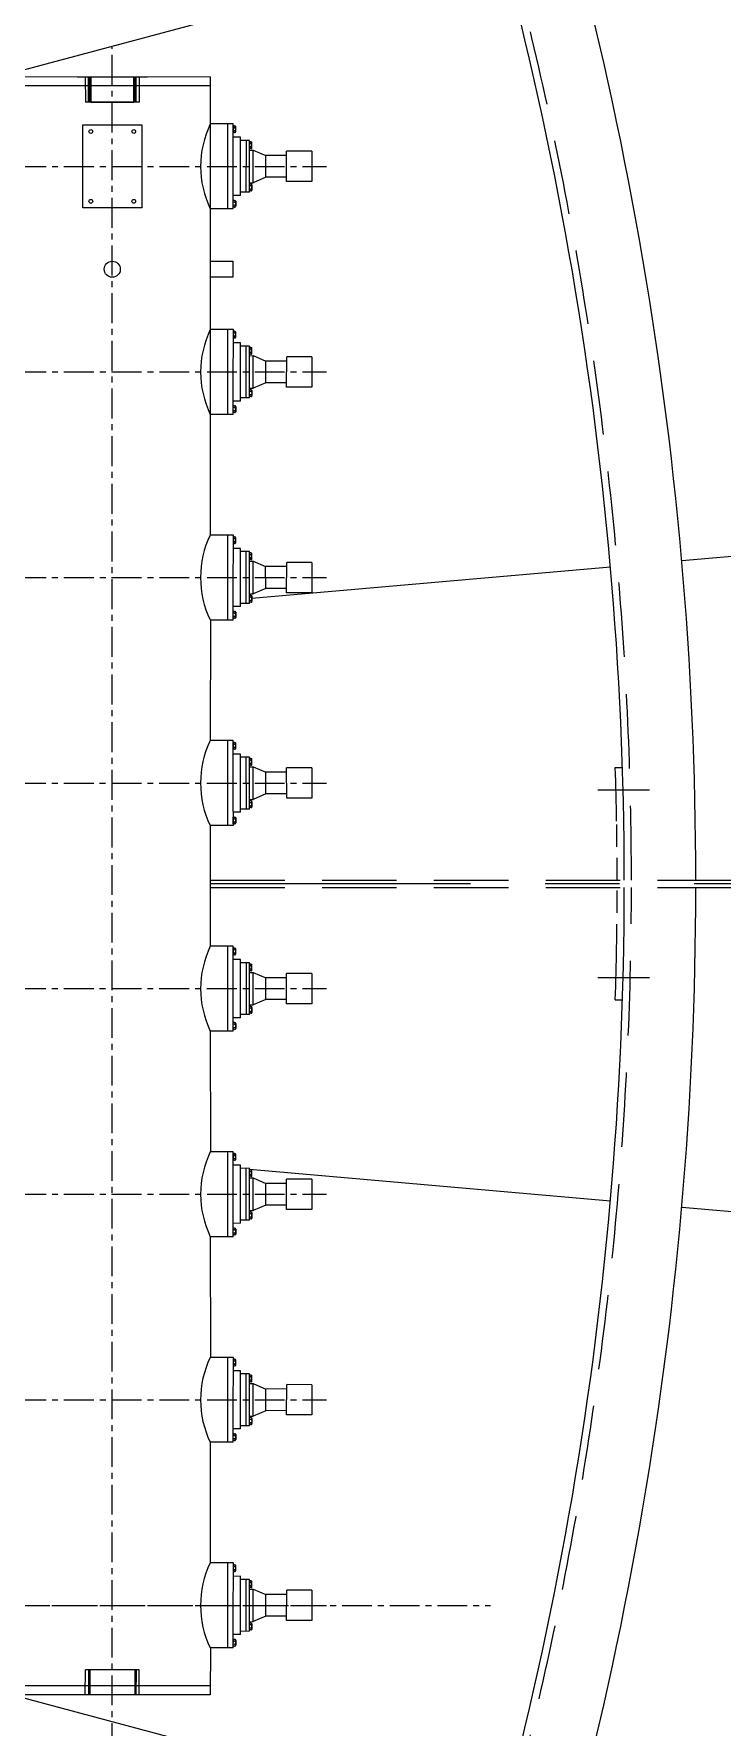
# Model space of a CAD drawing. Extents: x 0 to 39171, y 29931 to 57651.
# Drawn here: x 14813 to 15583, y 43607 to 45501 of the extents above; entities that cross this region are included whole.
import ezdxf

# ---------------------------------------------------------------- set-up
doc = ezdxf.new("R2010")
doc.units = 0
doc.header["$LTSCALE"] = 333.3
doc.header["$MEASUREMENT"] = 0
for name, pattern in [('CENTER', [2, 1.25, -0.25, 0.25, -0.25]), ('CENTRO', [2, 1.25, -0.25, 0.25, -0.25]), ('DASHDOT', [1, 0.5, -0.25, 0, -0.25]), ('HIDDEN', [0.375, 0.25, -0.125]), ('NASCOSTA', [0.375, 0.25, -0.125]), ('PHANTOM', [2.5, 1.25, -0.25, 0.25, -0.25, 0.25, -0.25]), ('TRATTEGGIO', [5.5, 4, -1.5])]:
    doc.linetypes.add(name, pattern=pattern)
doc.layers.get('0').update_dxf_attribs({"linetype": 'CONTINUOUS'})
for name, color, linetype in [('50', 6, 'CONTINUOUS'), ('70', 7, 'DASHDOT'), ('QUOTA', 7, 'CONTINUOUS')]:
    doc.layers.add(name, color=color, linetype=linetype)

# ---------------------------------------------------------------- blocks, each defined once
blk = doc.blocks.new('64F1')
at = {"color": 7, "linetype": 'Continuous'}
for p, q in [((-23808, 47594.3), (-23823.2, 47570.4)), ((-23808, 47594.3), (-23779.4, 47576.1)), ((-23779.4, 47576.1), (-23794.6, 47552.2)), ((-23819.1, 47567.8), (-23831.7, 47548.1)), ((-23794.6, 47552.2), (-23823.2, 47570.4)), ((-23798.6, 47554.8), (-23811.2, 47535)), ((-23881, 47536.5), (-23894.7, 47515.1)), ((-23826.9, 47502.1), (-23881, 47536.5)), ((-23878.6, 47536.6), (-23879.3, 47535.5)), ((-23879.3, 47535.5), (-23873, 47531.4)), ((-23878.6, 47536.6), (-23878.1, 47537.3)), ((-23877, 47535.6), (-23877.7, 47534.4)), ((-23872.3, 47534.3), (-23877, 47537.3)), ((-23877, 47535.6), (-23876.5, 47536.3)), ((-23873.8, 47533.6), (-23874.6, 47532.4)), ((-23873.8, 47533.6), (-23873.4, 47534.3)), ((-23872.3, 47532.6), (-23871.8, 47533.3)), ((-23864.1, 47535.2), (-23868.4, 47528.5)), ((-23809.2, 47500.3), (-23864.1, 47535.2)), ((-23855.7, 47541.9), (-23861.1, 47533.3)), ((-23808.7, 47507.7), (-23857.6, 47538.9)), ((-23806.8, 47510.7), (-23855.7, 47541.9)), ((-23853.7, 47542.2), (-23854.4, 47541)), ((-23854.4, 47541), (-23848.1, 47537)), ((-23853.7, 47542.2), (-23853.2, 47542.9)), ((-23852.1, 47541.2), (-23852.8, 47540)), ((-23847.4, 47539.8), (-23852.1, 47542.9)), ((-23852.1, 47541.2), (-23851.6, 47541.9)), ((-23848.9, 47539.2), (-23849.7, 47538)), ((-23848.9, 47539.2), (-23848.5, 47539.9)), ((-23847.4, 47538.2), (-23848.1, 47537)), ((-23847.4, 47538.2), (-23846.9, 47538.9)), ((-23846.6, 47536.1), (-23844.4, 47539.5)), ((-23844.4, 47539.5), (-23831.7, 47548.1)), ((-23813.6, 47520), (-23844.4, 47539.5)), ((-23811.2, 47535), (-23831.7, 47548.1)), ((-23811.2, 47535), (-23813.6, 47520)), ((-23873, 47524.4), (-23884.2, 47531.5)), ((-23872.3, 47532.6), (-23873, 47531.4)), ((-23804.1, 47480.4), (-23873, 47524.4)), ((-23815.8, 47516.5), (-23813.6, 47520)), ((-23813.6, 47516.7), (-23814.4, 47515.5)), ((-23808, 47511.5), (-23814.4, 47515.5)), ((-23813.6, 47516.7), (-23813.2, 47517.4)), ((-23812.1, 47515.7), (-23812.8, 47514.5)), ((-23812.1, 47517.3), (-23807.4, 47514.3)), ((-23812.1, 47515.7), (-23811.6, 47516.4)), ((-23808.9, 47513.7), (-23808.4, 47514.4)), ((-23800.9, 47485.5), (-23826.9, 47502.1)), ((-23809.2, 47500.3), (-23813.5, 47493.5)), ((-23806.8, 47510.7), (-23812.2, 47502.2)), ((-23808.9, 47513.7), (-23809.6, 47512.5)), ((-23807.3, 47512.6), (-23808, 47511.5)), ((-23807.3, 47512.6), (-23806.9, 47513.4)), ((-23800.9, 47485.5), (-23814.7, 47463.8)), ((-23808.2, 47491.7), (-23808.9, 47490.6)), ((-23802.6, 47486.6), (-23808.9, 47490.6)), ((-23808.2, 47491.7), (-23807.7, 47492.5)), ((-23806.6, 47490.7), (-23807.3, 47489.6)), ((-23806.6, 47492.4), (-23801.9, 47489.4)), ((-23806.6, 47490.7), (-23806.1, 47491.4)), ((-23803.4, 47488.7), (-23804.2, 47487.6)), ((-23803.4, 47488.7), (-23803, 47489.4)), ((-23801.9, 47487.7), (-23802.6, 47486.6)), ((-23801.9, 47487.7), (-23801.4, 47488.4)), ((-23614, 47470.7), (-23629.2, 47446.9)), ((-23614, 47470.7), (-23585.4, 47452.5)), ((-23625.2, 47444.3), (-23637.7, 47424.5)), ((-23600.6, 47428.6), (-23629.2, 47446.9)), ((-23585.4, 47452.5), (-23600.6, 47428.6)), ((-23659.7, 47418.6), (-23659.2, 47419.3)), ((-23653.4, 47416.3), (-23658.1, 47419.3)), ((-23650.4, 47416), (-23637.7, 47424.5)), ((-23617.2, 47411.5), (-23637.7, 47424.5)), ((-23604.7, 47431.2), (-23617.2, 47411.5)), ((-23687, 47413), (-23700.7, 47391.5)), ((-23679.1, 47400.8), (-23690.2, 47407.9)), ((-23632.9, 47378.5), (-23687, 47413)), ((-23684.6, 47413), (-23685.3, 47411.9)), ((-23685.3, 47411.9), (-23679, 47407.9)), ((-23684.6, 47413), (-23684.1, 47413.7)), ((-23683, 47412), (-23683.7, 47410.9)), ((-23678.3, 47410.7), (-23683, 47413.7)), ((-23683, 47412), (-23682.6, 47412.7)), ((-23679.8, 47410), (-23680.6, 47408.9)), ((-23679.8, 47410), (-23679.4, 47410.7)), ((-23610.1, 47356.9), (-23679.1, 47400.8)), ((-23678.3, 47409), (-23679, 47407.9)), ((-23678.3, 47409), (-23677.8, 47409.7)), ((-23670.1, 47411.6), (-23674.4, 47404.9)), ((-23615.2, 47376.7), (-23670.1, 47411.6)), ((-23661.7, 47418.3), (-23667.1, 47409.8)), ((-23614.7, 47384.1), (-23663.6, 47415.3)), ((-23612.8, 47387.1), (-23661.7, 47418.3)), ((-23659.7, 47418.6), (-23660.4, 47417.5)), ((-23660.4, 47417.5), (-23654.1, 47413.4)), ((-23658.1, 47417.6), (-23658.8, 47416.5)), ((-23658.1, 47417.6), (-23657.7, 47418.3)), ((-23655, 47415.6), (-23655.7, 47414.4)), ((-23655, 47415.6), (-23654.5, 47416.3)), ((-23653.4, 47414.6), (-23654.1, 47413.4)), ((-23653.4, 47414.6), (-23652.9, 47415.3)), ((-23652.6, 47412.5), (-23650.4, 47416)), ((-23619.6, 47396.4), (-23650.4, 47416)), ((-23617.2, 47411.5), (-23619.6, 47396.4)), ((-23621.9, 47392.9), (-23619.6, 47396.4)), ((-23619.7, 47393.1), (-23620.4, 47392)), ((-23614.1, 47387.9), (-23620.4, 47392)), ((-23619.7, 47393.1), (-23619.2, 47393.8)), ((-23618.1, 47392.1), (-23618.8, 47390.9)), ((-23612.8, 47387.1), (-23618.2, 47378.6)), ((-23618.1, 47393.8), (-23613.4, 47390.8)), ((-23618.1, 47392.1), (-23617.6, 47392.8)), ((-23614.9, 47390.1), (-23615.6, 47388.9)), ((-23614.9, 47390.1), (-23614.5, 47390.8)), ((-23613.3, 47389.1), (-23614.1, 47387.9)), ((-23613.3, 47389.1), (-23612.9, 47389.8)), ((-23606.9, 47361.9), (-23632.9, 47378.5)), ((-23615.2, 47376.7), (-23619.5, 47370)), ((-23614.2, 47368.2), (-23614.9, 47367)), ((-23608.6, 47363), (-23614.9, 47367)), ((-23614.2, 47368.2), (-23613.7, 47368.9)), ((-23612.6, 47367.2), (-23613.3, 47366)), ((-23612.7, 47368.8), (-23607.9, 47365.8)), ((-23612.6, 47367.2), (-23612.2, 47367.9)), ((-23609.5, 47365.1), (-23610.2, 47364)), ((-23609.5, 47365.1), (-23609, 47365.9)), ((-23607.9, 47364.1), (-23608.6, 47363)), ((-23607.9, 47364.1), (-23607.4, 47364.9)), ((-23606.9, 47361.9), (-23620.7, 47340.2)), ((-23420, 47347.1), (-23435.2, 47323.3)), ((-23420, 47347.1), (-23391.4, 47328.9)), ((-23391.4, 47328.9), (-23406.6, 47305)), ((-23431.2, 47320.7), (-23443.8, 47300.9)), ((-23406.6, 47305), (-23435.2, 47323.3)), ((-23410.7, 47307.6), (-23423.3, 47287.9)), ((-23493, 47289.4), (-23506.7, 47267.9)), ((-23439, 47254.9), (-23493, 47289.4)), ((-23490.6, 47289.4), (-23491.3, 47288.3)), ((-23491.3, 47288.3), (-23485, 47284.3)), ((-23490.6, 47289.4), (-23490.2, 47290.1)), ((-23489, 47288.4), (-23489.7, 47287.3)), ((-23484.3, 47287.1), (-23489.1, 47290.1)), ((-23489, 47288.4), (-23488.6, 47289.1)), ((-23485.9, 47286.4), (-23486.6, 47285.3)), ((-23485.9, 47286.4), (-23485.4, 47287.1)), ((-23476.1, 47288.1), (-23480.4, 47281.3)), ((-23421.2, 47253.1), (-23476.1, 47288.1)), ((-23467.7, 47294.7), (-23473.2, 47286.2)), ((-23420.7, 47260.5), (-23469.6, 47291.7)), ((-23418.8, 47263.5), (-23467.7, 47294.7)), ((-23465.7, 47295), (-23466.4, 47293.9)), ((-23466.4, 47293.9), (-23460.1, 47289.9)), ((-23465.7, 47295), (-23465.3, 47295.7)), ((-23464.1, 47294), (-23464.9, 47292.9)), ((-23459.4, 47292.7), (-23464.2, 47295.7)), ((-23464.1, 47294), (-23463.7, 47294.7)), ((-23461, 47292), (-23461.7, 47290.9)), ((-23461, 47292), (-23460.5, 47292.7)), ((-23459.4, 47291), (-23460.1, 47289.9)), ((-23459.4, 47291), (-23458.9, 47291.7)), ((-23458.6, 47288.9), (-23456.4, 47292.4)), ((-23456.4, 47292.4), (-23443.8, 47300.9)), ((-23425.7, 47272.8), (-23456.4, 47292.4)), ((-23423.3, 47287.9), (-23443.8, 47300.9)), ((-23423.3, 47287.9), (-23425.7, 47272.8)), ((-23485.1, 47277.2), (-23496.3, 47284.3)), ((-23416.1, 47233.3), (-23485.1, 47277.2)), ((-23484.3, 47285.4), (-23485, 47284.3)), ((-23484.3, 47285.4), (-23483.8, 47286.1)), ((-23427.9, 47269.3), (-23425.7, 47272.8)), ((-23425.7, 47269.5), (-23426.4, 47268.4)), ((-23420.1, 47264.4), (-23426.4, 47268.4)), ((-23425.7, 47269.5), (-23425.2, 47270.2)), ((-23424.1, 47268.5), (-23424.8, 47267.4)), ((-23424.1, 47270.2), (-23419.4, 47267.2)), ((-23424.1, 47268.5), (-23423.6, 47269.2)), ((-23412.9, 47238.3), (-23439, 47254.9)), ((-23421.2, 47253.1), (-23425.5, 47246.4)), ((-23418.8, 47263.5), (-23424.2, 47255)), ((-23420.9, 47266.5), (-23421.7, 47265.4)), ((-23420.9, 47266.5), (-23420.5, 47267.2)), ((-23419.4, 47265.5), (-23420.1, 47264.4)), ((-23419.4, 47265.5), (-23418.9, 47266.2)), ((-23412.9, 47238.3), (-23426.7, 47216.6)), ((-23420.2, 47244.6), (-23420.9, 47243.4)), ((-23414.6, 47239.4), (-23420.9, 47243.4)), ((-23420.2, 47244.6), (-23419.8, 47245.3)), ((-23418.6, 47243.6), (-23419.4, 47242.4)), ((-23418.7, 47245.3), (-23413.9, 47242.2)), ((-23418.6, 47243.6), (-23418.2, 47244.3)), ((-23415.5, 47241.6), (-23416.2, 47240.4)), ((-23415.5, 47241.6), (-23415, 47242.3)), ((-23413.9, 47240.6), (-23414.6, 47239.4)), ((-23413.9, 47240.6), (-23413.4, 47241.3)), ((-23226.1, 47223.6), (-23241.3, 47199.7)), ((-23226.1, 47223.6), (-23197.4, 47205.3)), ((-23237.2, 47197.1), (-23249.8, 47177.4)), ((-23212.6, 47181.5), (-23241.3, 47199.7)), ((-23197.4, 47205.3), (-23212.6, 47181.5)), ((-23262.4, 47168.8), (-23249.8, 47177.4)), ((-23229.3, 47164.3), (-23249.8, 47177.4)), ((-23216.7, 47184), (-23229.3, 47164.3)), ((-23299.1, 47165.8), (-23312.7, 47144.4)), ((-23291.1, 47153.6), (-23302.3, 47160.7)), ((-23245, 47131.3), (-23299.1, 47165.8)), ((-23296.6, 47165.9), (-23297.3, 47164.7)), ((-23297.3, 47164.7), (-23291, 47160.7)), ((-23296.6, 47165.9), (-23296.2, 47166.6)), ((-23295, 47164.8), (-23295.8, 47163.7)), ((-23290.3, 47163.5), (-23295.1, 47166.5)), ((-23295, 47164.8), (-23294.6, 47165.6)), ((-23291.9, 47162.8), (-23292.6, 47161.7)), ((-23291.9, 47162.8), (-23291.4, 47163.5)), ((-23290.3, 47161.8), (-23291, 47160.7)), ((-23290.3, 47161.8), (-23289.9, 47162.5)), ((-23282.1, 47164.5), (-23286.4, 47157.8)), ((-23227.3, 47129.5), (-23282.1, 47164.5)), ((-23273.7, 47171.1), (-23279.2, 47162.6)), ((-23226.7, 47137), (-23275.6, 47168.1)), ((-23224.8, 47139.9), (-23273.7, 47171.1)), ((-23271.7, 47171.4), (-23272.4, 47170.3)), ((-23272.4, 47170.3), (-23266.1, 47166.3)), ((-23271.7, 47171.4), (-23271.3, 47172.1)), ((-23270.1, 47170.4), (-23270.9, 47169.3)), ((-23265.4, 47169.1), (-23270.2, 47172.1)), ((-23270.1, 47170.4), (-23269.7, 47171.1)), ((-23267, 47168.4), (-23267.7, 47167.3)), ((-23267, 47168.4), (-23266.5, 47169.1)), ((-23265.4, 47167.4), (-23266.1, 47166.3)), ((-23265.4, 47167.4), (-23265, 47168.1)), ((-23264.6, 47165.3), (-23262.4, 47168.8)), ((-23231.7, 47149.2), (-23262.4, 47168.8)), ((-23229.3, 47164.3), (-23231.7, 47149.2)), ((-23222.2, 47109.7), (-23291.1, 47153.6)), ((-23233.9, 47145.7), (-23231.7, 47149.2)), ((-23231.7, 47145.9), (-23232.4, 47144.8)), ((-23226.1, 47140.8), (-23232.4, 47144.8)), ((-23231.7, 47145.9), (-23231.2, 47146.6)), ((-23230.1, 47144.9), (-23230.8, 47143.8)), ((-23230.2, 47146.6), (-23225.4, 47143.6)), ((-23224.8, 47139.9), (-23230.2, 47131.4)), ((-23230.1, 47144.9), (-23229.7, 47145.6)), ((-23227, 47142.9), (-23227.7, 47141.8)), ((-23227, 47142.9), (-23226.5, 47143.6)), ((-23225.4, 47141.9), (-23226.1, 47140.8)), ((-23225.4, 47141.9), (-23224.9, 47142.6)), ((-23218.9, 47114.8), (-23245, 47131.3)), ((-23227.3, 47129.5), (-23231.6, 47122.8)), ((-23226.2, 47121), (-23227, 47119.9)), ((-23220.6, 47115.8), (-23227, 47119.9)), ((-23226.2, 47121), (-23225.8, 47121.7)), ((-23224.7, 47120), (-23225.4, 47118.9)), ((-23224.7, 47121.7), (-23220, 47118.7)), ((-23224.7, 47120), (-23224.2, 47120.7)), ((-23221.5, 47118), (-23222.2, 47116.9)), ((-23221.5, 47118), (-23221, 47118.7)), ((-23219.9, 47117), (-23220.6, 47115.8)), ((-23219.9, 47117), (-23219.5, 47117.7)), ((-23218.9, 47114.8), (-23232.8, 47093.1)), ((-23032.1, 47100), (-23047.3, 47076.1)), ((-23032.1, 47100), (-23003.5, 47081.8)), ((-23003.5, 47081.8), (-23018.7, 47057.9)), ((-23043.2, 47073.5), (-23055.8, 47053.8)), ((-23018.7, 47057.9), (-23047.3, 47076.1)), ((-23022.7, 47060.5), (-23035.3, 47040.7)), ((-23105.1, 47042.2), (-23118.7, 47020.8)), ((-23051, 47007.8), (-23105.1, 47042.2)), ((-23102.6, 47042.3), (-23103.4, 47041.1)), ((-23103.4, 47041.1), (-23097.1, 47037.1)), ((-23102.6, 47042.3), (-23102.2, 47043)), ((-23101.1, 47041.3), (-23101.8, 47040.1)), ((-23096.4, 47039.9), (-23101.1, 47043)), ((-23101.1, 47041.3), (-23100.6, 47042)), ((-23088.2, 47040.9), (-23092.5, 47034.2)), ((-23033.3, 47006), (-23088.2, 47040.9)), ((-23079.8, 47047.5), (-23085.2, 47039)), ((-23032.7, 47013.4), (-23081.7, 47044.6)), ((-23030.8, 47016.4), (-23079.8, 47047.5)), ((-23077.7, 47047.9), (-23078.5, 47046.7)), ((-23078.5, 47046.7), (-23072.2, 47042.7)), ((-23077.7, 47047.9), (-23077.3, 47048.6)), ((-23076.2, 47046.9), (-23076.9, 47045.7)), ((-23071.5, 47045.5), (-23076.2, 47048.5)), ((-23076.2, 47046.9), (-23075.7, 47047.6)), ((-23073, 47044.8), (-23073.7, 47043.7)), ((-23073, 47044.8), (-23072.6, 47045.5)), ((-23071.4, 47043.8), (-23072.2, 47042.7)), ((-23071.4, 47043.8), (-23071, 47044.5)), ((-23070.7, 47041.8), (-23068.4, 47045.2)), ((-23068.4, 47045.2), (-23055.8, 47053.8)), ((-23037.7, 47025.6), (-23068.4, 47045.2)), ((-23035.3, 47040.7), (-23055.8, 47053.8)), ((-23035.3, 47040.7), (-23037.7, 47025.6)), ((-23097.1, 47030), (-23108.3, 47037.2)), ((-23097.9, 47039.3), (-23098.6, 47038.1)), ((-23097.9, 47039.3), (-23097.5, 47040)), ((-23096.3, 47038.3), (-23097.1, 47037.1)), ((-23028.2, 46986.1), (-23097.1, 47030)), ((-23096.3, 47038.3), (-23095.9, 47039)), ((-23039.9, 47022.2), (-23037.7, 47025.6)), ((-23037.7, 47022.4), (-23038.4, 47021.2)), ((-23032.1, 47017.2), (-23038.4, 47021.2)), ((-23037.7, 47022.4), (-23037.3, 47023.1)), ((-23036.1, 47021.3), (-23036.9, 47020.2)), ((-23036.2, 47023), (-23031.4, 47020)), ((-23036.1, 47021.3), (-23035.7, 47022.1)), ((-23025, 46991.2), (-23051, 47007.8)), ((-23033.3, 47006), (-23037.6, 46999.2)), ((-23030.8, 47016.4), (-23036.3, 47007.8)), ((-23033, 47019.3), (-23033.7, 47018.2)), ((-23033, 47019.3), (-23032.5, 47020)), ((-23031.4, 47018.3), (-23032.1, 47017.2)), ((-23031.4, 47018.3), (-23030.9, 47019)), ((-23025, 46991.2), (-23038.8, 46969.5)), ((-23032.3, 46997.4), (-23033, 46996.3)), ((-23026.7, 46992.3), (-23033, 46996.3)), ((-23032.3, 46997.4), (-23031.8, 46998.1)), ((-23030.7, 46996.4), (-23031.4, 46995.3)), ((-23030.7, 46998.1), (-23026, 46995.1)), ((-23030.7, 46996.4), (-23030.2, 46997.1)), ((-23027.5, 46994.4), (-23028.2, 46993.3)), ((-23027.5, 46994.4), (-23027.1, 46995.1)), ((-23025.9, 46993.4), (-23026.7, 46992.3)), ((-23025.9, 46993.4), (-23025.5, 46994.1)), ((-22838.1, 46976.4), (-22853.3, 46952.5)), ((-22838.1, 46976.4), (-22809.5, 46958.2)), ((-22849.2, 46950), (-22861.8, 46930.2)), ((-22824.7, 46934.3), (-22853.3, 46952.5)), ((-22809.5, 46958.2), (-22824.7, 46934.3)), ((-22874.5, 46921.7), (-22861.8, 46930.2)), ((-22841.3, 46917.1), (-22861.8, 46930.2)), ((-22828.7, 46936.9), (-22841.3, 46917.1)), ((-22911.1, 46918.6), (-22924.8, 46897.2)), ((-22903.1, 46906.5), (-22914.3, 46913.6)), ((-22857, 46884.2), (-22911.1, 46918.6)), ((-22908.7, 46918.7), (-22909.4, 46917.6)), ((-22909.4, 46917.6), (-22903.1, 46913.5)), ((-22908.7, 46918.7), (-22908.2, 46919.4)), ((-22907.1, 46917.7), (-22907.8, 46916.6)), ((-22902.4, 46916.4), (-22907.1, 46919.4)), ((-22907.1, 46917.7), (-22906.6, 46918.4)), ((-22903.9, 46915.7), (-22904.7, 46914.5)), ((-22903.9, 46915.7), (-22903.5, 46916.4)), ((-22902.3, 46914.7), (-22903.1, 46913.5)), ((-22902.3, 46914.7), (-22901.9, 46915.4)), ((-22894.2, 46917.3), (-22898.5, 46910.6)), ((-22839.3, 46882.4), (-22894.2, 46917.3)), ((-22885.8, 46924), (-22891.2, 46915.4)), ((-22838.8, 46889.8), (-22887.7, 46921)), ((-22836.9, 46892.8), (-22885.8, 46924)), ((-22883.8, 46924.3), (-22884.5, 46923.1)), ((-22884.5, 46923.1), (-22878.2, 46919.1)), ((-22883.8, 46924.3), (-22883.3, 46925)), ((-22882.2, 46923.3), (-22882.9, 46922.1)), ((-22877.5, 46921.9), (-22882.2, 46925)), ((-22882.2, 46923.3), (-22881.7, 46924)), ((-22879, 46921.3), (-22879.8, 46920.1)), ((-22879, 46921.3), (-22878.6, 46922)), ((-22877.5, 46920.3), (-22878.2, 46919.1)), ((-22877.5, 46920.3), (-22877, 46921)), ((-22876.7, 46918.2), (-22874.5, 46921.7)), ((-22843.7, 46902.1), (-22874.5, 46921.7)), ((-22841.3, 46917.1), (-22843.7, 46902.1)), ((-22834.2, 46862.5), (-22903.1, 46906.5)), ((-22845.9, 46898.6), (-22843.7, 46902.1)), ((-22843.7, 46898.8), (-22844.5, 46897.6)), ((-22838.1, 46893.6), (-22844.5, 46897.6)), ((-22843.7, 46898.8), (-22843.3, 46899.5)), ((-22842.2, 46897.8), (-22842.9, 46896.6)), ((-22836.9, 46892.8), (-22842.3, 46884.3)), ((-22842.2, 46899.5), (-22837.5, 46896.4)), ((-22842.2, 46897.8), (-22841.7, 46898.5)), ((-22839, 46895.8), (-22839.7, 46894.6)), ((-22839, 46895.8), (-22838.5, 46896.5)), ((-22837.4, 46894.8), (-22838.1, 46893.6)), ((-22837.4, 46894.8), (-22837, 46895.5)), ((-22831, 46867.6), (-22857, 46884.2)), ((-22839.3, 46882.4), (-22843.6, 46875.6)), ((-22838.3, 46873.9), (-22839, 46872.7)), ((-22832.7, 46868.7), (-22839, 46872.7)), ((-22838.3, 46873.9), (-22837.8, 46874.6)), ((-22836.7, 46872.8), (-22837.4, 46871.7)), ((-22836.7, 46874.5), (-22832, 46871.5)), ((-22836.7, 46872.8), (-22836.2, 46873.6)), ((-22833.5, 46870.8), (-22834.3, 46869.7)), ((-22833.5, 46870.8), (-22833.1, 46871.5)), ((-22832, 46869.8), (-22832.7, 46868.7)), ((-22832, 46869.8), (-22831.5, 46870.5)), ((-22831, 46867.6), (-22844.8, 46845.9)), ((-22644.1, 46852.8), (-22659.3, 46829)), ((-22644.1, 46852.8), (-22615.5, 46834.6)), ((-22615.5, 46834.6), (-22630.7, 46810.7)), ((-22655.3, 46826.4), (-22667.8, 46806.6)), ((-22630.7, 46810.7), (-22659.3, 46829)), ((-22634.8, 46813.3), (-22647.3, 46793.6)), ((-22717.1, 46795.1), (-22730.8, 46773.6)), ((-22663, 46760.6), (-22717.1, 46795.1)), ((-22714.7, 46795.1), (-22715.4, 46794)), ((-22715.4, 46794), (-22709.1, 46790)), ((-22714.7, 46795.1), (-22714.2, 46795.8)), ((-22713.1, 46794.1), (-22713.8, 46793)), ((-22708.4, 46792.8), (-22713.1, 46795.8)), ((-22713.1, 46794.1), (-22712.7, 46794.8)), ((-22691.8, 46800.4), (-22697.2, 46791.9)), ((-22644.8, 46766.2), (-22693.7, 46797.4)), ((-22642.9, 46769.2), (-22691.8, 46800.4)), ((-22689.8, 46800.7), (-22690.5, 46799.6)), ((-22690.5, 46799.6), (-22684.2, 46795.5)), ((-22689.8, 46800.7), (-22689.3, 46801.4)), ((-22688.2, 46799.7), (-22688.9, 46798.6)), ((-22683.5, 46798.4), (-22688.2, 46801.4)), ((-22688.2, 46799.7), (-22687.8, 46800.4)), ((-22685.1, 46797.7), (-22685.8, 46796.5)), ((-22685.1, 46797.7), (-22684.6, 46798.4)), ((-22683.5, 46796.7), (-22684.2, 46795.5)), ((-22683.5, 46796.7), (-22683, 46797.4)), ((-22682.7, 46794.6), (-22680.5, 46798.1)), ((-22680.5, 46798.1), (-22667.8, 46806.6)), ((-22649.7, 46778.5), (-22680.5, 46798.1)), ((-22647.3, 46793.6), (-22667.8, 46806.6)), ((-22709.2, 46782.9), (-22720.3, 46790)), ((-22709.9, 46792.1), (-22710.7, 46791)), ((-22709.9, 46792.1), (-22709.5, 46792.8)), ((-22640.2, 46739), (-22709.2, 46782.9)), ((-22708.4, 46791.1), (-22709.1, 46790)), ((-22708.4, 46791.1), (-22707.9, 46791.8)), ((-22700.2, 46793.8), (-22704.5, 46787)), ((-22645.3, 46758.8), (-22700.2, 46793.8)), ((-22652, 46775), (-22649.7, 46778.5)), ((-22649.8, 46775.2), (-22650.5, 46774.1)), ((-22649.8, 46775.2), (-22649.3, 46775.9)), ((-22647.3, 46793.6), (-22649.7, 46778.5)), ((-22648.2, 46775.9), (-22643.5, 46772.9)), ((-22648.2, 46774.2), (-22647.7, 46774.9)), ((-22637, 46744), (-22663, 46760.6)), ((-22644.2, 46770), (-22650.5, 46774.1)), ((-22645.3, 46758.8), (-22649.6, 46752.1)), ((-22648.2, 46774.2), (-22648.9, 46773.1)), ((-22642.9, 46769.2), (-22648.3, 46760.7)), ((-22645, 46772.2), (-22645.7, 46771)), ((-22645, 46772.2), (-22644.6, 46772.9)), ((-22643.4, 46771.2), (-22644.2, 46770)), ((-22643.4, 46771.2), (-22643, 46771.9)), ((-22637, 46744), (-22650.8, 46722.3)), ((-22644.3, 46750.3), (-22645, 46749.1)), ((-22638.7, 46745.1), (-22645, 46749.1)), ((-22644.3, 46750.3), (-22643.8, 46751)), ((-22642.7, 46749.3), (-22643.4, 46748.1)), ((-22642.8, 46751), (-22638, 46747.9)), ((-22642.7, 46749.3), (-22642.3, 46750)), ((-22639.6, 46747.3), (-22640.3, 46746.1)), ((-22639.6, 46747.3), (-22639.1, 46748)), ((-22638, 46746.2), (-22638.7, 46745.1)), ((-22638, 46746.2), (-22637.5, 46747)), ((-22450.1, 46729.2), (-22465.3, 46705.4)), ((-22450.1, 46729.2), (-22421.5, 46711)), ((-22461.3, 46702.8), (-22473.9, 46683.1)), ((-22436.7, 46687.1), (-22465.3, 46705.4)), ((-22421.5, 46711), (-22436.7, 46687.1)), ((-22486.5, 46674.5), (-22473.9, 46683.1)), ((-22453.4, 46670), (-22473.9, 46683.1)), ((-22440.8, 46689.7), (-22453.4, 46670)), ((-22523.1, 46671.5), (-22536.8, 46650)), ((-22515.2, 46659.3), (-22526.4, 46666.4)), ((-22469.1, 46637), (-22523.1, 46671.5)), ((-22520.7, 46671.5), (-22521.4, 46670.4)), ((-22521.4, 46670.4), (-22515.1, 46666.4)), ((-22520.7, 46671.5), (-22520.3, 46672.2)), ((-22519.1, 46670.5), (-22519.8, 46669.4)), ((-22514.4, 46669.2), (-22519.2, 46672.2)), ((-22519.1, 46670.5), (-22518.7, 46671.2)), ((-22516, 46668.5), (-22516.7, 46667.4)), ((-22516, 46668.5), (-22515.5, 46669.2)), ((-22514.4, 46667.5), (-22515.1, 46666.4)), ((-22514.4, 46667.5), (-22513.9, 46668.2)), ((-22506.2, 46670.2), (-22510.5, 46663.4)), ((-22451.3, 46635.2), (-22506.2, 46670.2)), ((-22497.8, 46676.8), (-22503.3, 46668.3)), ((-22450.8, 46642.6), (-22499.7, 46673.8)), ((-22448.9, 46645.6), (-22497.8, 46676.8)), ((-22495.8, 46677.1), (-22496.5, 46676)), ((-22496.5, 46676), (-22490.2, 46672)), ((-22495.8, 46677.1), (-22495.4, 46677.8)), ((-22494.2, 46676.1), (-22495, 46675)), ((-22489.5, 46674.8), (-22494.3, 46677.8)), ((-22494.2, 46676.1), (-22493.8, 46676.8)), ((-22491.1, 46674.1), (-22491.8, 46673)), ((-22491.1, 46674.1), (-22490.6, 46674.8)), ((-22489.5, 46673.1), (-22490.2, 46672)), ((-22489.5, 46673.1), (-22489, 46673.8)), ((-22488.7, 46671), (-22486.5, 46674.5)), ((-22455.8, 46654.9), (-22486.5, 46674.5)), ((-22453.4, 46670), (-22455.8, 46654.9)), ((-22446.2, 46615.4), (-22515.2, 46659.3)), ((-22458, 46651.4), (-22455.8, 46654.9)), ((-22455.8, 46651.6), (-22456.5, 46650.5)), ((-22450.2, 46646.5), (-22456.5, 46650.5)), ((-22455.8, 46651.6), (-22455.3, 46652.3)), ((-22454.2, 46650.6), (-22454.9, 46649.5)), ((-22448.9, 46645.6), (-22454.3, 46637.1)), ((-22454.2, 46652.3), (-22449.5, 46649.3)), ((-22454.2, 46650.6), (-22453.7, 46651.3)), ((-22451, 46648.6), (-22451.8, 46647.5)), ((-22451, 46648.6), (-22450.6, 46649.3)), ((-22449.5, 46647.6), (-22450.2, 46646.5)), ((-22449.5, 46647.6), (-22449, 46648.3)), ((-22443, 46620.4), (-22469.1, 46637)), ((-22451.3, 46635.2), (-22455.6, 46628.5)), ((-22450.3, 46626.7), (-22451, 46625.6)), ((-22444.7, 46621.5), (-22451, 46625.6)), ((-22450.3, 46626.7), (-22449.9, 46627.4)), ((-22448.7, 46625.7), (-22449.5, 46624.5)), ((-22448.8, 46627.4), (-22444, 46624.4)), ((-22448.7, 46625.7), (-22448.3, 46626.4)), ((-22445.6, 46623.7), (-22446.3, 46622.5)), ((-22445.6, 46623.7), (-22445.1, 46624.4)), ((-22444, 46622.7), (-22443.5, 46623.4)), ((-22443, 46620.4), (-22456.8, 46598.8)), ((-22444, 46622.7), (-22444.7, 46621.5))]:
    blk.add_line(p, q, dxfattribs=at)
at = {"color": 7}
for p, q in [((-23939.1, 47543.1), (-24056.8, 47358.3)), ((-23930.7, 47537.7), (-24048.4, 47352.9)), ((-23930.7, 47537.7), (-24048.4, 47352.9)), ((-23939.1, 47543.1), (-23506.9, 47267.7)), ((-23939.1, 47543.1), (-23935.5, 47540.8)), ((-23976.9, 47483.7), (-24019, 47417.6)), ((-23970.6, 47394.1), (-23935.1, 47449.8)), ((-23935.1, 47449.8), (-23856.7, 47399.8)), ((-23892.1, 47344.1), (-23970.6, 47394.1)), ((-23856.7, 47399.8), (-23892.1, 47344.1)), ((-23426.7, 47216.7), (-23312.9, 47144.1)), ((-23232.8, 47093.1), (-23118.9, 47020.5)), ((-23038.8, 46969.5), (-22924.9, 46897)), ((-22844.8, 46845.9), (-22730.9, 46773.4)), ((-22650.8, 46722.3), (-22537, 46649.8)), ((-22456.8, 46598.8), (-22412.6, 46570.5)), ((-22421, 46575.9), (-22538.7, 46391.1)), ((-22412.6, 46570.5), (-22530.3, 46385.8))]:
    blk.add_line(p, q, dxfattribs=at)
at = {"color": 7, "linetype": 'NASCOSTA'}
for p, q in [((-23981.8, 47476.1), (-23958.1, 47461.1)), ((-23958.1, 47461.1), (-23990.5, 47410.2)), ((-23961.4, 47456), (-23985, 47471)), ((-23960.9, 47456.8), (-23984.5, 47471.8)), ((-23960.1, 47458), (-23983.7, 47473.1)), ((-23987.3, 47415.3), (-23961.4, 47456)), ((-24014.2, 47425.2), (-23990.5, 47410.2)), ((-23988.6, 47413.2), (-24012.2, 47428.3)), ((-23987.8, 47414.5), (-24011.4, 47429.5)), ((-24010.9, 47430.3), (-23987.3, 47415.3)), ((-22478.8, 46518.6), (-22511.2, 46467.8)), ((-22481.6, 46514.3), (-22457.9, 46499.3)), ((-22480.8, 46515.6), (-22457.2, 46500.5)), ((-22455.2, 46503.6), (-22478.8, 46518.6)), ((-22508.5, 46472.1), (-22484.9, 46457)), ((-22487.6, 46452.7), (-22511.2, 46467.8)), ((-22509.3, 46470.8), (-22485.7, 46455.8))]:
    blk.add_line(p, q, dxfattribs=at)
at = {"color": 7, "linetype": 'TRATTEGGIO'}
for p, q in [((-23765.4, 47432.4), (-23751.9, 47453.5)), ((-23751.9, 47453.5), (-23736.7, 47443.8)), ((-23736.7, 47443.8), (-23750.2, 47422.7))]:
    blk.add_line(p, q, dxfattribs=at)
at = {"color": 7}
for centre, radius in [((-23933.6, 47438.1), 2.12), ((-23959.4, 47397.6), 2.12), ((-23867.8, 47396.2), 2.12), ((-23893.6, 47355.7), 2.12), ((-23816.6, 47335.1), 9)]:
    blk.add_circle(centre, radius, dxfattribs=at)
at = {"color": 7, "linetype": 'Continuous'}
for centre, radius, start, end in [((-23877.6, 47536.4), 1.06, 355.6173, 119.3827), ((-23876.4, 47532.9), 3.34, 23.4532, 91.5468), ((-23872.9, 47533.4), 1.06, 355.6173, 119.3827), ((-23852.7, 47542), 1.06, 355.6173, 119.3827), ((-23851.5, 47538.5), 3.34, 23.4532, 91.5468), ((-23848, 47538.9), 1.06, 355.6173, 119.3827), ((-23812.7, 47516.5), 1.06, 355.6173, 119.3827), ((-23811.5, 47513), 3.34, 23.4532, 91.5468), ((-23807.9, 47513.4), 1.06, 355.6173, 119.3827), ((-23807.2, 47491.5), 1.06, 355.6173, 119.3827), ((-23806.1, 47488.1), 3.34, 23.4532, 91.5468), ((-23802.5, 47488.5), 1.06, 355.6173, 119.3827), ((-23658.7, 47418.4), 1.06, 355.6173, 119.3827), ((-23683.6, 47412.8), 1.06, 355.6173, 119.3827), ((-23682.5, 47409.4), 3.34, 23.4532, 91.5468), ((-23678.9, 47409.8), 1.06, 355.6173, 119.3827), ((-23657.6, 47415), 3.34, 23.4532, 91.5468), ((-23654, 47415.4), 1.06, 355.6173, 119.3827), ((-23618.7, 47392.9), 1.06, 355.6173, 119.3827), ((-23617.5, 47389.5), 3.34, 23.4532, 91.5468), ((-23613.9, 47389.9), 1.06, 355.6173, 119.3827), ((-23613.2, 47368), 1.06, 355.6173, 119.3827), ((-23612.1, 47364.5), 3.34, 23.4532, 91.5468), ((-23608.5, 47364.9), 1.06, 355.6173, 119.3827), ((-23489.6, 47289.2), 1.06, 355.6173, 119.3827), ((-23488.5, 47285.8), 3.34, 23.4532, 91.5468), ((-23484.9, 47286.2), 1.06, 355.6173, 119.3827), ((-23464.7, 47294.8), 1.06, 355.6173, 119.3827), ((-23463.6, 47291.4), 3.34, 23.4532, 91.5468), ((-23460, 47291.8), 1.06, 355.6173, 119.3827), ((-23424.7, 47269.3), 1.06, 355.6173, 119.3827), ((-23423.6, 47265.9), 3.34, 23.4532, 91.5468), ((-23420, 47266.3), 1.06, 355.6173, 119.3827), ((-23419.2, 47244.4), 1.06, 355.6173, 119.3827), ((-23418.1, 47240.9), 3.34, 23.4532, 91.5468), ((-23414.5, 47241.4), 1.06, 355.6173, 119.3827), ((-23295.7, 47165.6), 1.06, 355.6173, 119.3827), ((-23294.5, 47162.2), 3.34, 23.4532, 91.5468), ((-23290.9, 47162.6), 1.06, 355.6173, 119.3827), ((-23270.8, 47171.2), 1.06, 355.6173, 119.3827), ((-23269.6, 47167.8), 3.34, 23.4532, 91.5468), ((-23266, 47168.2), 1.06, 355.6173, 119.3827), ((-23230.7, 47145.7), 1.06, 355.6173, 119.3827), ((-23229.6, 47142.3), 3.34, 23.4532, 91.5468), ((-23226, 47142.7), 1.06, 355.6173, 119.3827), ((-23225.3, 47120.8), 1.06, 355.6173, 119.3827), ((-23224.1, 47117.4), 3.34, 23.4532, 91.5468), ((-23220.5, 47117.8), 1.06, 355.6173, 119.3827), ((-23101.7, 47042.1), 1.06, 355.6173, 119.3827), ((-23100.5, 47038.6), 3.34, 23.4532, 91.5468), ((-23096.9, 47039), 1.06, 355.6173, 119.3827), ((-23076.8, 47047.6), 1.06, 355.6173, 119.3827), ((-23075.6, 47044.2), 3.34, 23.4532, 91.5468), ((-23072, 47044.6), 1.06, 355.6173, 119.3827), ((-23036.7, 47022.1), 1.06, 355.6173, 119.3827), ((-23035.6, 47018.7), 3.34, 23.4532, 91.5468), ((-23032, 47019.1), 1.06, 355.6173, 119.3827), ((-23031.3, 46997.2), 1.06, 355.6173, 119.3827), ((-23030.1, 46993.8), 3.34, 23.4532, 91.5468), ((-23026.5, 46994.2), 1.06, 355.6173, 119.3827), ((-22907.7, 46918.5), 1.06, 355.6173, 119.3827), ((-22906.5, 46915.1), 3.34, 23.4532, 91.5468), ((-22903, 46915.5), 1.06, 355.6173, 119.3827), ((-22882.8, 46924.1), 1.06, 355.6173, 119.3827), ((-22881.6, 46920.6), 3.34, 23.4532, 91.5468), ((-22878.1, 46921), 1.06, 355.6173, 119.3827), ((-22842.8, 46898.6), 1.06, 355.6173, 119.3827), ((-22841.6, 46895.1), 3.34, 23.4532, 91.5468), ((-22838, 46895.5), 1.06, 355.6173, 119.3827), ((-22837.3, 46873.6), 1.06, 355.6173, 119.3827), ((-22836.2, 46870.2), 3.34, 23.4532, 91.5468), ((-22832.6, 46870.6), 1.06, 355.6173, 119.3827), ((-22713.7, 46794.9), 1.06, 355.6173, 119.3827), ((-22712.6, 46791.5), 3.34, 23.4532, 91.5468), ((-22688.8, 46800.5), 1.06, 355.6173, 119.3827), ((-22687.7, 46797.1), 3.34, 23.4532, 91.5468), ((-22684.1, 46797.5), 1.06, 355.6173, 119.3827), ((-22709, 46791.9), 1.06, 355.6173, 119.3827), ((-22648.8, 46775), 1.06, 355.6173, 119.3827), ((-22647.6, 46771.6), 3.34, 23.4532, 91.5468), ((-22644, 46772), 1.06, 355.6173, 119.3827), ((-22643.3, 46750.1), 1.06, 355.6173, 119.3827), ((-22642.2, 46746.6), 3.34, 23.4532, 91.5468), ((-22638.6, 46747), 1.06, 355.6173, 119.3827), ((-22519.7, 46671.3), 1.06, 355.6173, 119.3827), ((-22518.6, 46667.9), 3.34, 23.4532, 91.5468), ((-22515, 46668.3), 1.06, 355.6173, 119.3827), ((-22494.8, 46676.9), 1.06, 355.6173, 119.3827), ((-22493.7, 46673.5), 3.34, 23.4532, 91.5468), ((-22490.1, 46673.9), 1.06, 355.6173, 119.3827), ((-22454.8, 46651.4), 1.06, 355.6173, 119.3827), ((-22453.7, 46648), 3.34, 23.4532, 91.5468), ((-22450.1, 46648.4), 1.06, 355.6173, 119.3827), ((-22449.3, 46626.5), 1.06, 355.6173, 119.3827), ((-22448.2, 46623.1), 3.34, 23.4532, 91.5468), ((-22444.6, 46623.5), 1.06, 355.6173, 119.3827)]:
    blk.add_arc(centre, radius, start, end, dxfattribs=at)
at = {"color": 7}
for centre in [(-23801.7, 47572.6), (-23607.7, 47449), (-23413.8, 47325.4), (-23219.8, 47201.8), (-23025.8, 47078.3), (-22831.8, 46954.7), (-22637.8, 46831.1), (-22443.9, 46707.5)]:
    blk.add_arc(centre, 109.6, 211.8043, 263.1957, dxfattribs=at)
at = {"layer": 'QUOTA', "color": 8, "linetype": 'CENTRO', "ltscale": 0.08}
for p, q in [((-24114.6, 47081.5), (-23784.9, 47599)), ((-22416.5, 46443.2), (-24026, 47468.5)), ((-23920.6, 46957.9), (-23590.9, 47475.4)), ((-23726.6, 46834.3), (-23396.9, 47351.8)), ((-23532.7, 46710.7), (-23203, 47228.2)), ((-23338.7, 46587.1), (-23009, 47104.7)), ((-23144.7, 46463.6), (-22815, 46981.1)), ((-23048.2, 45759), (-22328.7, 46888.3)), ((-22950.7, 46340), (-22621, 46857.5)), ((-22756.7, 46216.4), (-22427, 46733.9))]:
    blk.add_line(p, q, dxfattribs=at)

msp = doc.modelspace()

# ---------------------------------------------------------------- linework, layer by layer
at = {"layer": '50', "color": 8}
for p, q in [((15463.22, 44680.23), (15471.22, 44680.23)), ((15463.22, 44420.23), (15471.22, 44420.23))]:
    msp.add_line(p, q, dxfattribs=at)
at = {"layer": '50', "color": 8, "linetype": 'HIDDEN'}
for p, q in [((15010.52, 44554.23), (16373.3, 44554.23)), ((15010.52, 44546.23), (16373.3, 44546.23))]:
    msp.add_line(p, q, dxfattribs=at)
at = {"layer": '50', "color": 8, "linetype": 'PHANTOM', "ltscale": 0.5}
msp.add_arc((11403.3, 44550.23), 5020, 294.42932, 74.16259, dxfattribs=at)
at = {"layer": '50', "color": 4}
msp.add_arc((11403.3, 44550.23), 4970, 295, 74.59777, dxfattribs=at)
at = {"layer": '50', "color": 8, "linetype": 'HIDDEN'}
for radius, start, end in [(4962, 295, 74.57232), (4078, 0.05631, 19.94369), (4078, 340.05631, 359.94369)]:
    msp.add_arc((11403.3, 44550.23), radius, start, end, dxfattribs=at)
at = {"layer": '50', "color": 8}
for radius, start, end in [(4890, 295.09374, 74.33938), (4150, 0.05631, 19.94369), (4070, 0.05631, 19.94369), (4062, 0.98742, 1.834), (4070, 340.05631, 359.94369), (4150, 340.05631, 359.94369), (4062, 358.166, 359.01258)]:
    msp.add_arc((11403.3, 44550.23), radius, start, end, dxfattribs=at)
at = {"layer": '50', "color": 8, "linetype": 'HIDDEN', "ltscale": 0.3}
for start, end in [(0.05631, 0.98742), (359.01258, 359.94369)]:
    msp.add_arc((11403.3, 44550.23), 4062, start, end, dxfattribs=at)
at = {"layer": '70', "color": 8, "linetype": 'Continuous'}
for p, q in [((14542.56, 45391.39), (15334.62, 45603.62)), ((15537.51, 44911.93), (16274.69, 44976.42)), ((15057.07, 44869.89), (15457.81, 44904.95)), ((15054.32, 44230.81), (15457.81, 44195.51)), ((15537.51, 44188.53), (16274.69, 44124.04)), ((14542.56, 43709.07), (15334.62, 43496.84))]:
    msp.add_line(p, q, dxfattribs=at)
at = {"layer": '70', "color": 8}
for p, q in [((15443.67, 44655.23), (15501.33, 44655.23)), ((15443.67, 44445.23), (15501.33, 44445.23))]:
    msp.add_line(p, q, dxfattribs=at)
at = {"layer": '70', "linetype": 'CENTER'}
msp.add_line((16634.61, 44550.23), (15010.52, 44550.23), dxfattribs=at)

# ---------------------------------------------------------------- block references
at = {"layer": '50', "rotation": 302.4999999999171}
msp.add_blockref('64F1', (-12224.43, -282), dxfattribs=at)

doc.saveas('drawing.dxf')
